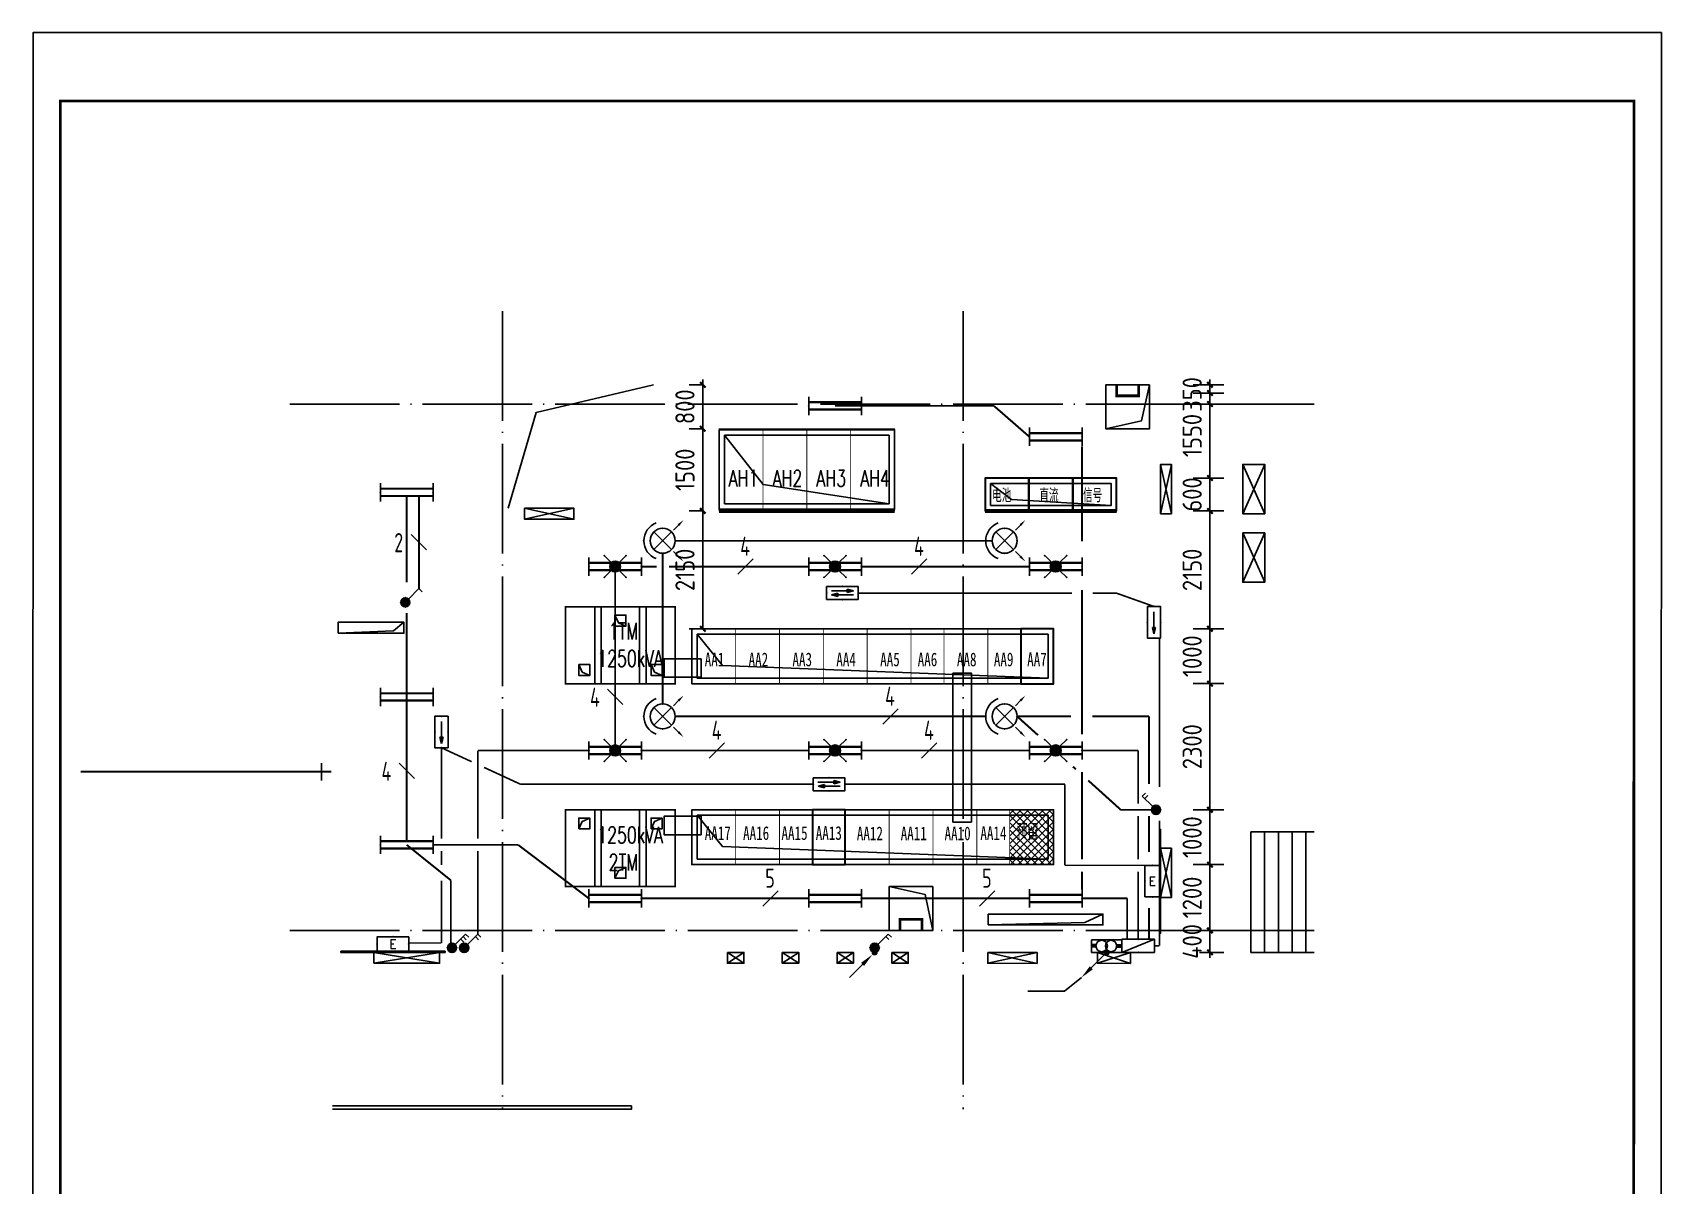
# Model space of a CAD drawing. Extents: x 115799 to 952918, y -190076 to 200966.
# Drawn here: x 354679 to 384387, y 133053 to 154078 of the extents above; entities that cross this region are included whole.
import ezdxf
from ezdxf.enums import TextEntityAlignment as Align

# ---------------------------------------------------------------- set-up
doc = ezdxf.new("R2010")
doc.units = 0
doc.header["$LTSCALE"] = 1000
doc.header["$MEASUREMENT"] = 0
doc.linetypes.add('DASH', pattern=[0.35, 0.25, -0.1])
doc.linetypes.add('DOTE', pattern=[2.42, 2, -0.2, 0.02, -0.2])
for name, color, linetype in [('$0$A-TECH_结构', 21, 'Continuous'), ('00-图签', 7, 'Continuous'), ('A-E_栏杆', 232, 'Continuous'), ('A-E_楼梯', 171, 'Continuous'), ('A-SUR_看线', 231, 'Continuous'), ('A_AXIS-轴线', 1, 'DOTE'), ('CZX', 60, 'Continuous'), ('DIM-照明', 3, 'Continuous'), ('EQUIP-照明', 3, 'Continuous'), ('EQUIP-箱柜', 3, 'Continuous'), ('KANXIAN', 50, 'Continuous'), ('LVTRY', 6, 'Continuous'), ('LWIRE', 4, 'Continuous'), ('TEL_TEXT', 7, 'Continuous'), ('WIRE-应急', 1, 'DASH'), ('WIRE-照明', 1, 'Continuous'), ('变配电室位置', 220, 'Continuous'), ('看线', 241, 'Continuous'), ('设备', 21, 'Continuous')]:
    doc.layers.add(name, color=color, linetype=linetype)
doc.styles.add('_TCH_LABEL', font='COMPLEX', dxfattribs={"bigfont": 'GBCBIG'})
doc.styles.add('_TEL_DIM', font='SIMPLEX.shx', dxfattribs={"width": 0.8, "height": 3.5, "bigfont": 'jd.shx'})
doc.styles.add('MtXpl__GB2312', font='')
doc.styles.get("Standard").update_dxf_attribs({"font": 'gbenor.shx', "bigfont": 'gbcbig.shx'})
doc.styles.add('长仿宋', font='complex.shx', dxfattribs={"width": 0.7, "bigfont": 'jd.shx'})
doc.styles.get('MtXpl__GB2312').set_extended_font_data('@FangSong_GB2312')
doc.dimstyles.get("Standard").update_dxf_attribs({"dimscale": 100, "dimtxt": 3.5, "dimasz": 1, "dimexe": 2.5, "dimexo": 3, "dimgap": 1.5, "dimtad": 1, "dimdec": 0, "dimzin": 0, "dimdsep": 46, "dimtxsty": 'Standard', "dimblk": 'ARCHTICK', "dimcen": 0.09, "dimadec": 0, "dimazin": 0, "dimtfac": 1, "dimtdec": 0, "dimtix": 1, "dimtmove": 2, "dimatfit": 3, "dimfxl": 0, "dimtolj": 1, "dimtzin": 0, "dimarcsym": 0})

# ---------------------------------------------------------------- blocks, each defined once
blk = doc.blocks.new('_ArchTick')
at = {"color": 0, "linetype": 'ByBlock', "const_width": 0.4}
blk.add_lwpolyline([(-0.5, -0.5), (0.5, 0.5)], dxfattribs=at)
blk = doc.blocks.new('*D88')
at = {"layer": 'Defpoints', "color": 0, "transparency": 16777216}
for p in [(343451, 137703), (343943, 137703), (343451, 137303)]:
    blk.add_point(p, dxfattribs=at)
at = {"layer": '看线', "color": 0, "lineweight": -2, "transparency": 16777216}
for p, q in [((343751, 137703), (344193, 137703)), ((343943, 137703), (343943, 137803)), ((343943, 137303), (343943, 137703)), ((343751, 137303), (344193, 137303)), ((343943, 137303), (343943, 137203))]:
    blk.add_line(p, q, dxfattribs=at)
at = {"layer": '看线', "color": 0, "lineweight": -2, "transparency": 16777216, "xscale": 100, "yscale": 100, "zscale": 100}
for p, rotation in [((343943, 137703), 270), ((343943, 137303), 90)]:
    blk.add_blockref('_ArchTick', p, dxfattribs=dict(at, rotation=rotation))
at = {"layer": '看线', "color": 0, "transparency": 16777216, "insert": (343618, 137503), "char_height": 350, "attachment_point": 5, "rotation": 90}
blk.add_mtext('\\A1;400', dxfattribs=at)
blk = doc.blocks.new('*D89')
at = {"layer": 'Defpoints', "color": 0, "transparency": 16777216}
for p in [(343335, 138904), (343943, 138904), (343335, 137704)]:
    blk.add_point(p, dxfattribs=at)
at = {"layer": '看线', "color": 0, "lineweight": -2, "transparency": 16777216}
for p, q in [((343635, 138904), (344193, 138904)), ((343943, 137704), (343943, 138904)), ((343635, 137704), (344193, 137704))]:
    blk.add_line(p, q, dxfattribs=at)
at = {"layer": '看线', "color": 0, "lineweight": -2, "transparency": 16777216, "xscale": 100, "yscale": 100, "zscale": 100}
for p, rotation in [((343943, 138904), 90), ((343943, 137704), 270)]:
    blk.add_blockref('_ArchTick', p, dxfattribs=dict(at, rotation=rotation))
at = {"layer": '看线', "color": 0, "transparency": 16777216, "insert": (343618, 138304), "char_height": 350, "attachment_point": 5, "rotation": 90}
blk.add_mtext('\\A1;1200', dxfattribs=at)
blk = doc.blocks.new('*D90')
at = {"layer": 'Defpoints', "color": 0, "transparency": 16777216}
for p in [(343335, 139904), (343943, 139904), (343335, 138904)]:
    blk.add_point(p, dxfattribs=at)
at = {"layer": '看线', "color": 0, "lineweight": -2, "transparency": 16777216}
for p, q in [((343635, 139904), (344193, 139904)), ((343943, 138904), (343943, 139904)), ((343635, 138904), (344193, 138904))]:
    blk.add_line(p, q, dxfattribs=at)
at = {"layer": '看线', "color": 0, "lineweight": -2, "transparency": 16777216, "xscale": 100, "yscale": 100, "zscale": 100}
for p, rotation in [((343943, 139904), 90), ((343943, 138904), 270)]:
    blk.add_blockref('_ArchTick', p, dxfattribs=dict(at, rotation=rotation))
at = {"layer": '看线', "color": 0, "transparency": 16777216, "insert": (343618, 139404), "char_height": 350, "attachment_point": 5, "rotation": 90}
blk.add_mtext('\\A1;1000', dxfattribs=at)
blk = doc.blocks.new('*D91')
at = {"layer": 'Defpoints', "color": 0, "transparency": 16777216}
for p in [(343335, 142204), (343943, 142204), (343335, 139904)]:
    blk.add_point(p, dxfattribs=at)
at = {"layer": '看线', "color": 0, "lineweight": -2, "transparency": 16777216}
for p, q in [((343635, 142204), (344193, 142204)), ((343943, 139904), (343943, 142204)), ((343635, 139904), (344193, 139904))]:
    blk.add_line(p, q, dxfattribs=at)
at = {"layer": '看线', "color": 0, "lineweight": -2, "transparency": 16777216, "xscale": 100, "yscale": 100, "zscale": 100}
for p, rotation in [((343943, 142204), 90), ((343943, 139904), 270)]:
    blk.add_blockref('_ArchTick', p, dxfattribs=dict(at, rotation=rotation))
at = {"layer": '看线', "color": 0, "transparency": 16777216, "insert": (343618, 141054), "char_height": 350, "attachment_point": 5, "rotation": 90}
blk.add_mtext('\\A1;2300', dxfattribs=at)
blk = doc.blocks.new('*D92')
at = {"layer": 'Defpoints', "color": 0, "transparency": 16777216}
for p in [(343335, 143204), (343943, 143204), (343335, 142204)]:
    blk.add_point(p, dxfattribs=at)
at = {"layer": '看线', "color": 0, "lineweight": -2, "transparency": 16777216}
for p, q in [((343635, 143204), (344193, 143204)), ((343943, 142204), (343943, 143204)), ((343635, 142204), (344193, 142204))]:
    blk.add_line(p, q, dxfattribs=at)
at = {"layer": '看线', "color": 0, "lineweight": -2, "transparency": 16777216, "xscale": 100, "yscale": 100, "zscale": 100}
for p, rotation in [((343943, 143204), 90), ((343943, 142204), 270)]:
    blk.add_blockref('_ArchTick', p, dxfattribs=dict(at, rotation=rotation))
at = {"layer": '看线', "color": 0, "transparency": 16777216, "insert": (343618, 142704), "char_height": 350, "attachment_point": 5, "rotation": 90}
blk.add_mtext('\\A1;1000', dxfattribs=at)
blk = doc.blocks.new('*D93')
at = {"layer": 'Defpoints', "color": 0, "transparency": 16777216}
for p in [(343335, 145354), (343943, 145354), (343335, 143204)]:
    blk.add_point(p, dxfattribs=at)
at = {"layer": '看线', "color": 0, "lineweight": -2, "transparency": 16777216}
for p, q in [((343635, 145354), (344193, 145354)), ((343943, 143204), (343943, 145354)), ((343635, 143204), (344193, 143204))]:
    blk.add_line(p, q, dxfattribs=at)
at = {"layer": '看线', "color": 0, "lineweight": -2, "transparency": 16777216, "xscale": 100, "yscale": 100, "zscale": 100}
for p, rotation in [((343943, 145354), 90), ((343943, 143204), 270)]:
    blk.add_blockref('_ArchTick', p, dxfattribs=dict(at, rotation=rotation))
at = {"layer": '看线', "color": 0, "transparency": 16777216, "insert": (343618, 144279), "char_height": 350, "attachment_point": 5, "rotation": 90}
blk.add_mtext('\\A1;2150', dxfattribs=at)
blk = doc.blocks.new('*D94')
at = {"layer": 'Defpoints', "color": 0, "transparency": 16777216}
for p in [(343335, 145954), (343943, 145954), (343335, 145354)]:
    blk.add_point(p, dxfattribs=at)
at = {"layer": '看线', "color": 0, "lineweight": -2, "transparency": 16777216}
for p, q in [((343635, 145954), (344193, 145954)), ((343943, 145954), (343943, 146054)), ((343943, 145354), (343943, 145954)), ((343635, 145354), (344193, 145354)), ((343943, 145354), (343943, 145254))]:
    blk.add_line(p, q, dxfattribs=at)
at = {"layer": '看线', "color": 0, "lineweight": -2, "transparency": 16777216, "xscale": 100, "yscale": 100, "zscale": 100}
for p, rotation in [((343943, 145954), 270), ((343943, 145354), 90)]:
    blk.add_blockref('_ArchTick', p, dxfattribs=dict(at, rotation=rotation))
at = {"layer": '看线', "color": 0, "transparency": 16777216, "insert": (343618, 145654), "char_height": 350, "attachment_point": 5, "rotation": 90}
blk.add_mtext('\\A1;600', dxfattribs=at)
blk = doc.blocks.new('*D95')
at = {"layer": 'Defpoints', "color": 0, "transparency": 16777216}
for p in [(343335, 147504), (343943, 147504), (343335, 145954)]:
    blk.add_point(p, dxfattribs=at)
at = {"layer": '看线', "color": 0, "lineweight": -2, "transparency": 16777216}
for p, q in [((343635, 147504), (344193, 147504)), ((343943, 145954), (343943, 147504)), ((343635, 145954), (344193, 145954))]:
    blk.add_line(p, q, dxfattribs=at)
at = {"layer": '看线', "color": 0, "lineweight": -2, "transparency": 16777216, "xscale": 100, "yscale": 100, "zscale": 100}
for p, rotation in [((343943, 147504), 90), ((343943, 145954), 270)]:
    blk.add_blockref('_ArchTick', p, dxfattribs=dict(at, rotation=rotation))
at = {"layer": '看线', "color": 0, "transparency": 16777216, "insert": (343618, 146729), "char_height": 350, "attachment_point": 5, "rotation": 90}
blk.add_mtext('\\A1;1550', dxfattribs=at)
blk = doc.blocks.new('*D96')
at = {"layer": 'Defpoints', "color": 0, "transparency": 16777216}
for p in [(343335, 147654), (343943, 147654), (343335, 147304)]:
    blk.add_point(p, dxfattribs=at)
at = {"layer": '看线', "color": 0, "lineweight": -2, "transparency": 16777216}
for p, q in [((343635, 147654), (344193, 147654)), ((343943, 147654), (343943, 147754)), ((343943, 147304), (343943, 147654)), ((343635, 147304), (344193, 147304)), ((343943, 147304), (343943, 147204))]:
    blk.add_line(p, q, dxfattribs=at)
at = {"layer": '看线', "color": 0, "lineweight": -2, "transparency": 16777216, "xscale": 100, "yscale": 100, "zscale": 100}
for p, rotation in [((343943, 147654), 270), ((343943, 147304), 90)]:
    blk.add_blockref('_ArchTick', p, dxfattribs=dict(at, rotation=rotation))
at = {"layer": '看线', "color": 0, "transparency": 16777216, "insert": (343618, 147479), "char_height": 350, "attachment_point": 5, "rotation": 90}
blk.add_mtext('\\A1;350', dxfattribs=at)
blk = doc.blocks.new('*D97')
at = {"layer": 'Defpoints', "color": 0, "transparency": 16777216}
for p in [(334692, 147654), (334991, 147654), (334991, 146854)]:
    blk.add_point(p, dxfattribs=at)
at = {"layer": '看线', "color": 0, "lineweight": -2, "transparency": 16777216}
for p, q in [((334691, 147654), (334442, 147654)), ((334692, 147654), (334692, 147754)), ((334692, 146854), (334692, 147654)), ((334691, 146854), (334442, 146854)), ((334692, 146854), (334692, 146754))]:
    blk.add_line(p, q, dxfattribs=at)
at = {"layer": '看线', "color": 0, "lineweight": -2, "transparency": 16777216, "xscale": 100, "yscale": 100, "zscale": 100}
for p, rotation in [((334692, 147654), 270), ((334692, 146854), 90)]:
    blk.add_blockref('_ArchTick', p, dxfattribs=dict(at, rotation=rotation))
at = {"layer": '看线', "color": 0, "transparency": 16777216, "insert": (334367, 147254), "char_height": 350, "attachment_point": 5, "rotation": 90}
blk.add_mtext('\\A1;800', dxfattribs=at)
blk = doc.blocks.new('*D98')
at = {"layer": 'Defpoints', "color": 0, "transparency": 16777216}
for p in [(334991, 146854), (334692, 145354), (334991, 145354)]:
    blk.add_point(p, dxfattribs=at)
at = {"layer": '看线', "color": 0, "lineweight": -2, "transparency": 16777216}
for p, q in [((334691, 146854), (334442, 146854)), ((334692, 146854), (334692, 145354)), ((334691, 145354), (334442, 145354))]:
    blk.add_line(p, q, dxfattribs=at)
at = {"layer": '看线', "color": 0, "lineweight": -2, "transparency": 16777216, "xscale": 100, "yscale": 100, "zscale": 100}
for p, rotation in [((334692, 146854), 90), ((334692, 145354), 270)]:
    blk.add_blockref('_ArchTick', p, dxfattribs=dict(at, rotation=rotation))
at = {"layer": '看线', "color": 0, "transparency": 16777216, "insert": (334367, 146104), "char_height": 350, "attachment_point": 5, "rotation": 90}
blk.add_mtext('\\A1;1500', dxfattribs=at)
blk = doc.blocks.new('*D99')
at = {"layer": 'Defpoints', "color": 0, "transparency": 16777216}
for p in [(334991, 145354), (334692, 143204), (335591, 143204)]:
    blk.add_point(p, dxfattribs=at)
at = {"layer": '看线', "color": 0, "lineweight": -2, "transparency": 16777216}
for p, q in [((334691, 145354), (334442, 145354)), ((334692, 145354), (334692, 143204)), ((335291, 143204), (334442, 143204))]:
    blk.add_line(p, q, dxfattribs=at)
at = {"layer": '看线', "color": 0, "lineweight": -2, "transparency": 16777216, "xscale": 100, "yscale": 100, "zscale": 100}
for p, rotation in [((334692, 145354), 90), ((334692, 143204), 270)]:
    blk.add_blockref('_ArchTick', p, dxfattribs=dict(at, rotation=rotation))
at = {"layer": '看线', "color": 0, "transparency": 16777216, "insert": (334367, 144279), "char_height": 350, "attachment_point": 5, "rotation": 90}
blk.add_mtext('\\A1;2150', dxfattribs=at)
blk = doc.blocks.new('$equip$00001416')
for p, q in [((0.75, 0.6), (-0.75, 0.6)), ((-0.75, 0), (0.75, 0.6)), ((-0.75, 0.6), (-0.75, 0)), ((-0.75, 0), (0.75, 0)), ((0.75, 0), (0.75, 0.6))]:
    blk.add_line(p, q)
for p in [(-0.75, 0.3), (0, 0.6), (0, 0), (0.75, 0.3)]:
    blk.add_point(p)
at = {"style": '_TCH_LABEL', "flags": 9}
blk.add_attdef('A', (0, 0), '', height=0.00002, dxfattribs=at)
blk = doc.blocks.new('A$C34FC1CB0')
at = {"lineweight": 60}
for p, q in [((113, 146), (0, 146)), ((587, 146), (687, 146))]:
    blk.add_line(p, q, dxfattribs=at)
blk.add_lwpolyline([(687, 289), (687, 0), (0, 0), (0, 289)], close=True)
at = {"color": 7}
for centre in [(243, 146), (457, 146)]:
    blk.add_circle(centre, 130, dxfattribs=at)
blk = doc.blocks.new('$TelecSys$00000080')
for p, q in [((-0.7, -0.7), (0, 0)), ((0.104, 0.104), (0.104, 0.104)), ((-0.104, -0.104), (-0.104, -0.104))]:
    blk.add_line(p, q)
at = {"const_width": 0.142}
blk.add_lwpolyline([(0.071, 0, 1), (-0.071, 0, 1)], format="xyb", close=True, dxfattribs=at)
blk.add_solid([(-0.63, -0.77), (-0.77, -0.63), (-1.15, -1.15)])
at = {"width": 0.8, "flags": 9}
blk.add_attdef('A', (0, 0), '', height=0.00002, rotation=180, dxfattribs=at)
blk = doc.blocks.new('$equip$00001160')
for p, q in [((-1.2, 0.417), (-1.2, -0.417)), ((-1.2, 0.167), (1.2, 0.167)), ((1.2, 0.417), (1.2, -0.417)), ((-1.2, -0.167), (1.2, -0.167))]:
    blk.add_line(p, q)
at = {"const_width": 0.1}
for points in [[(-1.2, 0.167), (1.2, 0.167)], [(-1.2, -0.167), (1.2, -0.167)]]:
    blk.add_lwpolyline(points, dxfattribs=at)
at = {"layer": 'EQUIP-照明'}
for p in [(-1.2, 0), (0, 0.167), (1.2, 0), (0, -0.167)]:
    blk.add_point(p, dxfattribs=at)
at = {"layer": 'EQUIP-照明', "flags": 9}
blk.add_attdef('A', (0, 0), '', height=0.00002, dxfattribs=at)
blk = doc.blocks.new('$equip$00002603')
blk.add_hatch(color=256).paths.add_polyline_path([(0.25, 0.5, 1), (-0.25, 0.5, 1)])
for p, q in [((-0.5, 1), (-0.177, 0.677)), ((0.5, 1), (0.177, 0.677)), ((-0.177, 0.323), (-0.5, 0)), ((0.177, 0.323), (0.5, 0))]:
    blk.add_line(p, q)
blk.add_circle((0, 0.5), 0.25)
for p in [(-0.5, 1), (0.5, 1), (-0.5, 0), (0.5, 0)]:
    blk.add_point(p)
at = {"color": 7, "style": '_TEL_DIM', "flags": 1}
blk.add_attdef('A', text='', height=0.000025, dxfattribs=at).set_placement((0, 0), align=Align.MIDDLE_CENTER)
blk = doc.blocks.new('$equip$00001962')
for p, q in [((0.147, 0.356), (0.625, 0.833)), ((0.625, 0.833), (0.766, 0.692))]:
    blk.add_line(p, q)
blk.add_circle((0, 0.208), 0.208)
for p in [(-0.208, 0.208), (0, 0.417), (0, 0), (0.208, 0.208)]:
    blk.add_point(p)
for points in [[(-0.18, 0.313), (0.18, 0.313), (-0.208, 0.208), (0.208, 0.208)], [(-0.18, 0.104), (0.18, 0.104), (-0.208, 0.208), (0.208, 0.208)], [(-0.104, 0.389), (0.104, 0.389), (-0.18, 0.313), (0.18, 0.313)], [(-0.104, 0.028), (0.104, 0.028), (-0.18, 0.104), (0.18, 0.104)], [(0, 0.417), (0, 0.417), (-0.104, 0.389), (0.104, 0.389)], [(0, 0), (0, 0), (-0.104, 0.028), (0.104, 0.028)]]:
    blk.add_solid(points)
at = {"layer": 'TEL_TEXT', "style": '_TEL_DIM', "flags": 1}
blk.add_attdef('A', text='', height=0.00002, dxfattribs=at).set_placement((0, 0), align=Align.MIDDLE_CENTER)
blk = doc.blocks.new('$equip$00001964')
for p, q in [((0.147, 0.356), (0.625, 0.833)), ((0.625, 0.833), (0.766, 0.692)), ((0.399, 0.607), (0.54, 0.466)), ((0.512, 0.72), (0.653, 0.579))]:
    blk.add_line(p, q)
blk.add_circle((0, 0.208), 0.208)
for p in [(-0.208, 0.208), (0, 0.417), (0, 0), (0.208, 0.208)]:
    blk.add_point(p)
for points in [[(-0.18, 0.313), (0.18, 0.313), (-0.208, 0.208), (0.208, 0.208)], [(-0.18, 0.104), (0.18, 0.104), (-0.208, 0.208), (0.208, 0.208)], [(-0.104, 0.389), (0.104, 0.389), (-0.18, 0.313), (0.18, 0.313)], [(-0.104, 0.028), (0.104, 0.028), (-0.18, 0.104), (0.18, 0.104)], [(0, 0.417), (0, 0.417), (-0.104, 0.389), (0.104, 0.389)], [(0, 0), (0, 0), (-0.104, 0.028), (0.104, 0.028)]]:
    blk.add_solid(points)
at = {"layer": 'TEL_TEXT', "style": '_TEL_DIM', "flags": 1}
blk.add_attdef('A', text='', height=0.00002, dxfattribs=at).set_placement((0, 0), align=Align.MIDDLE_CENTER)
blk = doc.blocks.new('$equip$00001963')
for p, q in [((0.147, 0.356), (0.625, 0.833)), ((0.625, 0.833), (0.766, 0.692)), ((0.512, 0.72), (0.653, 0.579))]:
    blk.add_line(p, q)
blk.add_circle((0, 0.208), 0.208)
for p in [(-0.208, 0.208), (0, 0.417), (0, 0), (0.208, 0.208)]:
    blk.add_point(p)
for points in [[(-0.18, 0.313), (0.18, 0.313), (-0.208, 0.208), (0.208, 0.208)], [(-0.18, 0.104), (0.18, 0.104), (-0.208, 0.208), (0.208, 0.208)], [(-0.104, 0.389), (0.104, 0.389), (-0.18, 0.313), (0.18, 0.313)], [(-0.104, 0.028), (0.104, 0.028), (-0.18, 0.104), (0.18, 0.104)], [(0, 0.417), (0, 0.417), (-0.104, 0.389), (0.104, 0.389)], [(0, 0), (0, 0), (-0.104, 0.028), (0.104, 0.028)]]:
    blk.add_solid(points)
at = {"layer": 'TEL_TEXT', "style": '_TEL_DIM', "flags": 1}
blk.add_attdef('A', text='', height=0.00002, dxfattribs=at).set_placement((0, 0), align=Align.MIDDLE_CENTER)
blk = doc.blocks.new('$TelecSys$00000095')
blk.add_line((0.4, 0.4), (-0.4, -0.4))
at = {"width": 0.8}
blk.add_attdef('N', text='', height=1, dxfattribs=at).set_placement((-0.017, 1.056), align=Align.MIDDLE)
blk = doc.blocks.new('$equip$00001201')
for p, q in [((-0.247, 0.247), (0.247, -0.247)), ((0.247, 0.247), (-0.247, -0.247)), ((0.441, 0.441), (0.3, 0.3)), ((0.441, -0.441), (0.3, -0.3))]:
    blk.add_line(p, q)
blk.add_circle((0, 0), 0.35)
blk.add_arc((0, 0), 0.532, 109.9831, 250.0169)
for p in [(-0.532, 0), (0, 0.35), (0.35, 0), (0, -0.35)]:
    blk.add_point(p)
for points in [[(0.418, 0.465), (0.465, 0.418), (0.583, 0.583)], [(0.418, -0.465), (0.465, -0.418), (0.583, -0.583)]]:
    blk.add_solid(points)
at = {"flags": 9}
blk.add_attdef('A', (0, 0), '', height=0.00002, dxfattribs=at)
blk = doc.blocks.new('$TelecSys$00000081')
for p, q in [((0.104, 0.104), (0.104, 0.104)), ((-1.15, -1.15), (-0.55, -0.55)), ((-0.104, -0.104), (-0.104, -0.104))]:
    blk.add_line(p, q)
at = {"const_width": 0.142}
blk.add_lwpolyline([(0.071, 0, 1), (-0.071, 0, 1)], format="xyb", close=True, dxfattribs=at)
blk.add_solid([(-0.62, -0.48), (-0.48, -0.62), (-0.1, -0.1)])
at = {"width": 0.8, "flags": 9}
blk.add_attdef('A', (0, 0), '', height=0.00002, rotation=180, dxfattribs=at)
blk = doc.blocks.new('$equip$00002534')
for p, q in [((-0.72, 0.66), (-0.72, 0)), ((0.72, 0.66), (-0.72, 0.66)), ((-0.72, 0), (0.72, 0)), ((0.72, 0), (0.72, 0.66))]:
    blk.add_line(p, q)
at = {"const_width": 0.04}
blk.add_lwpolyline([(-0.72, 0.66), (-0.72, 0), (0.72, 0), (0.72, 0.66), (-0.72, 0.66), (-0.72, 0)], dxfattribs=at)
for p in [(-0.72, 0.33), (0, 0.66), (0, 0), (0.72, 0.33)]:
    blk.add_point(p)
at = {"color": 7, "style": '_TEL_DIM'}
blk.add_attdef('$TEXT$', text='', height=0.4, dxfattribs=at).set_placement((0, 0.33), align=Align.MIDDLE_CENTER)
at = {"color": 7, "style": '_TEL_DIM', "flags": 1}
blk.add_attdef('A', text='', height=0.00002, dxfattribs=at).set_placement((0, 0), align=Align.MIDDLE_CENTER)
blk = doc.blocks.new('$equip$00002541')
blk.add_hatch(color=256).paths.add_polyline_path([(-0.24, 0.372), (-0.528, 0.3), (-0.24, 0.228)])
for p, q in [((-0.72, 0.6), (-0.72, 0)), ((0.72, 0.6), (-0.72, 0.6)), ((-0.72, 0), (0.72, 0)), ((-0.24, 0.372), (-0.528, 0.3)), ((-0.528, 0.3), (-0.24, 0.228)), ((-0.24, 0.372), (-0.24, 0.228)), ((0.72, 0), (0.72, 0.6))]:
    blk.add_line(p, q)
at = {"color": 7}
blk.add_line((-0.48, 0.3), (0.48, 0.3), dxfattribs=at)
at = {"const_width": 0.04}
blk.add_lwpolyline([(-0.72, 0.6), (-0.72, 0), (0.72, 0), (0.72, 0.6), (-0.72, 0.6), (-0.72, 0)], dxfattribs=at)
for p in [(-0.72, 0.3), (0, 0.6), (0, 0), (0.72, 0.3)]:
    blk.add_point(p)
at = {"color": 7, "style": '_TEL_DIM', "flags": 1}
blk.add_attdef('A', text='', height=0.00002, dxfattribs=at).set_placement((0, 0), align=Align.MIDDLE_CENTER)
blk = doc.blocks.new('$equip$00002542')
h = blk.add_hatch(color=256)
h.paths.add_polyline_path([(-0.215, 0.29), (-0.503, 0.218), (-0.215, 0.218)])
h.paths.add_polyline_path([(-0.215, 0.218), (-0.503, 0.218), (-0.215, 0.146)])
h.paths.add_polyline_path([(0.215, 0.472), (0.215, 0.328), (0.503, 0.4)])
for p, q in [((-0.72, 0.6), (-0.72, 0)), ((0.72, 0.6), (-0.72, 0.6)), ((-0.72, 0), (0.72, 0)), ((-0.215, 0.29), (-0.503, 0.218)), ((-0.503, 0.218), (-0.215, 0.146)), ((-0.215, 0.146), (-0.215, 0.29)), ((0.215, 0.472), (0.215, 0.328)), ((0.503, 0.4), (0.215, 0.472)), ((0.215, 0.328), (0.503, 0.4)), ((0.72, 0), (0.72, 0.6))]:
    blk.add_line(p, q)
at = {"color": 7}
for p, q in [((-0.505, 0.4), (0.455, 0.4)), ((-0.503, 0.218), (0.505, 0.218))]:
    blk.add_line(p, q, dxfattribs=at)
at = {"const_width": 0.04}
blk.add_lwpolyline([(-0.72, 0.6), (-0.72, 0), (0.72, 0), (0.72, 0.6), (-0.72, 0.6), (-0.72, 0)], dxfattribs=at)
for p in [(-0.72, 0.3), (0, 0.6), (0, 0), (0.72, 0.3)]:
    blk.add_point(p)
at = {"color": 7, "style": '_TEL_DIM', "flags": 1}
blk.add_attdef('A', text='', height=0.00002, dxfattribs=at).set_placement((0, 0), align=Align.MIDDLE_CENTER)
blk = doc.blocks.new('333')
at = {"layer": 'LVTRY'}
h = blk.add_hatch(dxfattribs=at)
h.set_pattern_fill('ANSI37', color=8, scale=30, angle=90, style=0)
h.set_pattern_definition([(135, (869073.26, -1003078.75), (-67.351921, -67.351921), []), (225, (869073.26, -1003078.75), (67.351921, -67.351921), [])])
h.paths.add_polyline_path([(341091, 138903.7), (341091, 139903.7), (340871.7, 139903.7), (340430.4, 139903.7), (340291, 139903.7), (340291, 138903.7)])
at = {"layer": '$0$A-TECH_结构', "color": 8}
for p, q in [((333661, 142203.8), (333661, 143603.8)), ((329053.5, 143165.3), (329241, 143323.5)), ((329053.5, 143165.3), (328041, 143123.5)), ((341661.4, 137850.1), (339896, 137802.7)), ((341661.4, 137850.1), (341990.8, 138002.7))]:
    blk.add_line(p, q, dxfattribs=at)
for points in [[(342841, 147653.7), (342841, 146853.7), (342041, 146853.7), (342041, 147653.7)], [(334991, 146833.7), (338191, 146833.7), (338191, 145383.7), (334991, 145383.7)], [(335091, 146733.7), (338091, 146733.7), (338091, 145483.7), (335091, 145483.7)], [(339841, 145953.7), (342241, 145953.7), (342241, 145353.7), (339841, 145353.7)], [(339941, 145853.7), (342141, 145853.7), (342141, 145453.7), (339941, 145453.7)], [(332721, 143603.8), (332841, 143603.8), (332841, 142203.8), (332721, 142203.8)], [(333541, 143603.8), (333661, 143603.8), (333661, 142203.8), (333541, 142203.8)], [(333090.4, 143453.8), (333291, 143453.8), (333291, 143253.8), (333090.4, 143253.8)], [(334491, 143203.8), (341091, 143203.8), (341091, 142203.8), (334491, 142203.8)], [(334591, 143103.8), (340991, 143103.8), (340991, 142303.8), (334591, 142303.8)], [(332430.7, 142553.8), (332631.3, 142553.8), (332631.3, 142353.8), (332430.7, 142353.8)], [(333750.7, 142553.8), (333951.3, 142553.8), (333951.3, 142353.8), (333750.7, 142353.8)], [(332430.7, 139553.8), (332631.3, 139553.8), (332631.3, 139753.8), (332430.7, 139753.8)], [(332721, 138503.8), (332841, 138503.8), (332841, 139903.8), (332721, 139903.8)], [(333541, 138503.8), (333661, 138503.8), (333661, 139903.8), (333541, 139903.8)], [(333750.7, 139553.8), (333951.3, 139553.8), (333951.3, 139753.8), (333750.7, 139753.8)], [(334491, 139903.8), (341091, 139903.8), (341091, 138903.8), (334491, 138903.8)], [(334591, 139803.8), (340991, 139803.8), (340991, 139003.8), (334591, 139003.8)], [(333090.4, 138653.8), (333291, 138653.8), (333291, 138853.8), (333090.4, 138853.8)], [(338891, 138503.8), (338891, 137703.8), (338091, 137703.8), (338091, 138503.8)]]:
    blk.add_lwpolyline(points, close=True, dxfattribs=at)
for points in [[(342041, 146853.7), (342696.9, 146998), (342841, 147653.7)], [(335091, 146733.7), (335791, 145836.4), (338091, 145483.7)], [(339941, 145853.7), (340321.6, 145562.3), (342141, 145453.7)], [(328041, 143123.5), (328041, 143323.5), (329241, 143323.5), (329241, 143123.5), (328041, 143123.5)], [(333090.4, 143453.8), (333153.7, 143314.9), (333291, 143253.8)], [(334591, 143103.8), (335049, 142536.6), (340991, 142303.8)], [(332430.7, 142553.8), (332494, 142414.9), (332631.3, 142353.8)], [(333750.7, 142553.8), (333814, 142414.9), (333951.3, 142353.8)], [(332430.7, 139553.8), (332494, 139692.6), (332631.3, 139753.8)], [(333750.7, 139553.8), (333814, 139692.6), (333951.3, 139753.8)], [(334591, 139803.8), (335049, 139236.6), (340991, 139003.8)], [(333090.4, 138653.8), (333153.7, 138792.6), (333291, 138853.8)], [(338091, 138503.8), (338746.9, 138359.5), (338891, 137703.8)], [(339896, 138002.7), (341990.8, 138002.7), (341990.8, 137802.7), (339896, 137802.7)]]:
    blk.add_lwpolyline(points, dxfattribs=at)
at = {"color": 8, "linetype": 'Continuous', "const_width": 15}
for points in [[(334491, 142203.7), (335291, 142203.7), (335291, 143203.7), (334491, 143203.7)], [(335291, 142203.7), (336091, 142203.7), (336091, 143203.7), (335291, 143203.7)], [(336091, 142203.7), (336891, 142203.7), (336891, 143203.7), (336091, 143203.7)], [(336891, 142203.7), (337691, 142203.7), (337691, 143203.7), (336891, 143203.7)], [(337691, 142203.7), (338491, 142203.7), (338491, 143203.7), (337691, 143203.7)], [(338491, 142203.7), (339091, 142203.7), (339091, 143203.7), (338491, 143203.7)], [(339091, 142203.7), (339891, 142203.7), (339891, 143203.7), (339091, 143203.7)], [(339891, 142203.7), (340491, 142203.7), (340491, 143203.7), (339891, 143203.7)], [(340491, 142203.7), (341091, 142203.7), (341091, 143203.7), (340491, 143203.7)], [(340491, 142203.7), (341091, 142203.7), (341091, 143203.7), (340491, 143203.7)], [(334491, 139903.7), (335291, 139903.7), (335291, 138903.7), (334491, 138903.7)], [(335291, 139903.7), (336091, 139903.7), (336091, 138903.7), (335291, 138903.7)], [(336091, 139903.7), (336691, 139903.7), (336691, 138903.7), (336091, 138903.7)], [(336691, 138903.7), (337291, 138903.7), (337291, 139903.7), (336691, 139903.7)], [(336691, 138903.7), (337291, 138903.7), (337291, 139903.7), (336691, 139903.7)], [(337291, 139903.7), (338091, 139903.7), (338091, 138903.7), (337291, 138903.7)], [(338091, 139903.7), (338891, 139903.7), (338891, 138903.7), (338091, 138903.7)], [(338891, 139903.7), (339691, 139903.7), (339691, 138903.7), (338891, 138903.7)], [(339691, 138903.7), (340291, 138903.7), (340291, 139903.7), (339691, 139903.7)], [(340291, 139903.7), (341091, 139903.7), (341091, 138903.7), (340291, 138903.7)]]:
    blk.add_lwpolyline(points, close=True, dxfattribs=at)
at = {"layer": 'A-E_栏杆'}
blk.add_lwpolyline([(327941, 134503.5), (333391, 134503.7), (333391, 134443.7), (327941, 134443.7)], dxfattribs=at)
at = {"layer": 'A-E_楼梯'}
for p, q in [((344690.2, 139504), (345841.2, 139504)), ((344690.2, 139504), (344690.2, 137304)), ((344940.2, 139504), (344940.2, 137304)), ((345190.2, 139504), (345190.2, 137304)), ((345440.2, 139504), (345440.2, 137304)), ((345690.2, 139504), (345690.2, 137304)), ((344690.2, 137304), (345841.2, 137304)), ((330641, 134503.5), (327941, 134503.5))]:
    blk.add_line(p, q, dxfattribs=at)
at = {"layer": 'A-SUR_看线', "color": 8}
for p, q in [((328691, 137103.5), (329891, 137303.5)), ((329891, 137103.5), (328691, 137303.5)), ((335141.1, 137303.6), (335441.1, 137103.6)), ((335141.1, 137103.6), (335441.1, 137303.6)), ((336141.1, 137303.6), (336441.1, 137103.6)), ((336141.1, 137103.6), (336441.1, 137303.6)), ((337141, 137303.6), (337441, 137103.6)), ((337141, 137103.6), (337441, 137303.6)), ((338141, 137303.6), (338441, 137103.6)), ((338141, 137103.6), (338441, 137303.6)), ((339891, 137103.9), (340791, 137303)), ((339891, 137303), (340791, 137103)), ((341891, 137103.8), (342491, 137303.1)), ((341891, 137302.9), (342491, 137103.1))]:
    blk.add_line(p, q, dxfattribs=at)
for points in [[(343241, 138303), (343241, 139203), (343041, 139202.9), (343041, 138303), (343241, 138303), (343041, 139202.9), (343241, 139203), (343041, 138303)], [(328691, 137103.5), (328691, 137303.5), (329891, 137303.5), (329891, 137103.5), (328691, 137103.5)], [(336141.1, 137303.7), (336441.1, 137303.7), (336441.1, 137103.7), (336141.1, 137103.7), (336141.1, 137303.7)], [(337141, 137303.7), (337441, 137303.7), (337441, 137103.7), (337141, 137103.7), (337141, 137303.7)], [(338141, 137303.7), (338441, 137303.7), (338441, 137103.7), (338141, 137103.7), (338141, 137303.7)], [(339891, 137303), (340791, 137303), (340791, 137103), (339891, 137103.9), (339891, 137303)], [(341891, 137302.9), (342491, 137303.1), (342491, 137103.1), (341891, 137103.8), (341891, 137302.9)]]:
    blk.add_lwpolyline(points, dxfattribs=at)
blk.add_lwpolyline([(335141.1, 137303.6), (335441.1, 137303.6), (335441.1, 137103.6), (335141.1, 137103.6)], close=True, dxfattribs=at)
at = {"layer": 'A_AXIS-轴线', "color": 8}
for p, q in [((331041, 148996), (331041, 134443.7)), ((339441, 148996), (339441, 134443.7)), ((327159.1, 147303.7), (345841.2, 147303.7)), ((327159.1, 137703.7), (345841.2, 137703.7))]:
    blk.add_line(p, q, dxfattribs=at)
at = {"layer": 'CZX', "color": 8, "const_width": 15}
for points in [[(334991, 146853.7), (335791, 146853.7), (335791, 145353.7), (334991, 145353.7)], [(334991, 146853.7), (335791, 146853.7), (335791, 145353.7), (334991, 145353.7)], [(335791, 146853.7), (336591, 146853.7), (336591, 145353.7), (335791, 145353.7)], [(335791, 146853.7), (336591, 146853.7), (336591, 145353.7), (335791, 145353.7)], [(336591, 146853.7), (337391, 146853.7), (337391, 145353.7), (336591, 145353.7)], [(336591, 146853.7), (337391, 146853.7), (337391, 145353.7), (336591, 145353.7)], [(337391, 146853.7), (338191, 146853.7), (338191, 145353.7), (337391, 145353.7)], [(337391, 146853.7), (338191, 146853.7), (338191, 145353.7), (337391, 145353.7)]]:
    blk.add_lwpolyline(points, close=True, dxfattribs=at)
at = {"layer": 'CZX', "color": 8, "const_width": 75}
for points in [[(334991, 145353.7), (338191, 145353.7)], [(339841, 145353.7), (342241, 145353.7)]]:
    blk.add_lwpolyline(points, dxfattribs=at)
at = {"layer": 'KANXIAN'}
for points in [[(343041, 139552.7), (343041, 137652.7), (343021, 137652.7), (343021, 139552.7)], [(329991, 137303.5), (328091, 137303.5), (328091, 137323.5), (329991, 137323.5)]]:
    blk.add_lwpolyline(points, close=True, dxfattribs=at)
at = {"layer": '变配电室位置', "color": 8, "lineweight": 30, "ltscale": 0.5}
for points in [[(340641, 145353.7), (340641, 145953.7), (339841, 145953.7), (339841, 145353.7)], [(340641, 145353.7), (340641, 145953.7), (339841, 145953.7), (339841, 145353.7)], [(341441, 145353.7), (341441, 145953.7), (340641, 145953.7), (340641, 145353.7)], [(341441, 145353.7), (341441, 145953.7), (340641, 145953.7), (340641, 145353.7)], [(342241, 145353.7), (342241, 145953.7), (341441, 145953.7), (341441, 145353.7)], [(342241, 145353.7), (342241, 145953.7), (341441, 145953.7), (341441, 145353.7)], [(340491, 142203.7), (341091, 142203.7), (341091, 143203.7), (340491, 143203.7)], [(340491, 142203.7), (341091, 142203.7), (341091, 143203.7), (340491, 143203.7)], [(336691, 138903.7), (337291, 138903.7), (337291, 139903.7), (336691, 139903.7)], [(336691, 138903.7), (337291, 138903.7), (337291, 139903.7), (336691, 139903.7)]]:
    blk.add_lwpolyline(points, close=True, dxfattribs=at)
at = {"layer": '看线', "color": 8, "linetype": 'DASH'}
for p, q in [((332191, 143603.8), (334191, 143603.8)), ((332191, 142203.8), (332191, 143603.8)), ((332191, 143603.8), (334191, 143603.8)), ((334191, 143603.8), (334191, 142203.8)), ((334191, 142203.8), (332191, 142203.8)), ((334191, 142203.8), (332191, 142203.8)), ((332191, 138503.8), (334191, 138503.8))]:
    blk.add_line(p, q, dxfattribs=at)
at = {"layer": '看线', "color": 8}
blk.add_line((339896, 137802.7), (339896, 138002.7), dxfattribs=at)
for points in [[(331141, 145403.8), (331650.9, 147147.2), (333791, 147653.7)], [(343241, 146203.7), (343241, 145303.7), (343041, 145303.7), (343041, 146203.7), (343241, 146203.7), (343041, 145303.7), (343241, 145303.7), (343041, 146203.7)], [(344941, 146203.7), (344941, 145303.7), (344541, 145303.7), (344541, 146203.7), (344941, 146203.7), (344541, 145303.7), (344941, 145303.7), (344541, 146203.7)], [(331441, 145403.1), (332341, 145403.1), (332341, 145203.1), (331441, 145203.1), (331441, 145403.1), (332341, 145203.1), (332341, 145403.1), (331441, 145203.1)], [(344941, 144953.7), (344941, 144053.7), (344541, 144053.7), (344541, 144953.7), (344941, 144953.7), (344541, 144053.7), (344941, 144053.7), (344541, 144953.7)]]:
    blk.add_lwpolyline(points, dxfattribs=at)
at = {"layer": '看线', "color": 8, "const_width": 50}
for points in [[(342641, 147653.7), (342641, 147453.7), (342241, 147453.7), (342241, 147653.7)], [(338691, 137703.8), (338691, 137903.8), (338291, 137903.8), (338291, 137703.8)]]:
    blk.add_lwpolyline(points, dxfattribs=at)
at = {"layer": '看线', "color": 8}
for points in [[(334665.6, 142658.2), (334665.6, 142321), (333985.3, 142321), (333985.3, 142658.2)], [(334665.6, 139449.3), (334665.6, 139786.5), (333985.3, 139786.5), (333985.3, 139449.3)]]:
    blk.add_lwpolyline(points, close=True, dxfattribs=at)
at = {"layer": '看线'}
blk.add_lwpolyline([(339253.8, 142396.4), (339591, 142396.4), (339591, 139680.4), (339253.8, 139680.4)], close=True, dxfattribs=at)
at = {"layer": '看线', "color": 8, "linetype": 'DASH'}
blk.add_lwpolyline([(334191, 138503.8), (332191, 138503.8), (332191, 139903.8), (334191, 139903.8)], close=True, dxfattribs=at)
at = {"layer": '设备', "color": 8, "ltscale": 1000, "const_width": 30}
for points in [[(334191, 142203.7), (332191, 142203.7), (332191, 143603.7), (334191, 143603.7)], [(334191, 139903.7), (332191, 139903.7), (332191, 138503.7), (334191, 138503.7)]]:
    blk.add_lwpolyline(points, close=True, dxfattribs=at)
at = {"color": 8, "width": 0.7}
for s, style, p in [('电池', '长仿宋', (339968.7, 145511.4)), ('直流', '长仿宋', (340830.9, 145511.4)), ('信号', '长仿宋', (341627.2, 145511.4)), ('AA1', 'MtXpl__GB2312', (334727.6, 142521.1)), ('AA2', 'MtXpl__GB2312', (335527.6, 142521.1)), ('AA3', 'MtXpl__GB2312', (336327.6, 142521.1)), ('AA4', 'MtXpl__GB2312', (337127.6, 142521.1)), ('AA5', 'MtXpl__GB2312', (337927.6, 142521.1)), ('AA6', 'MtXpl__GB2312', (338611.9, 142521.1)), ('AA8', 'MtXpl__GB2312', (339327.6, 142521.1)), ('AA9', 'MtXpl__GB2312', (340001.2, 142521.1)), ('AA7', 'MtXpl__GB2312', (340609.1, 142522.5)), ('AA17', 'MtXpl__GB2312', (334727.6, 139354)), ('AA16', 'MtXpl__GB2312', (335427.1, 139354)), ('AA15', 'MtXpl__GB2312', (336127.6, 139354)), ('AA13', 'MtXpl__GB2312', (336752.6, 139355.5)), ('AA12', 'MtXpl__GB2312', (337502.1, 139348.6)), ('AA11', 'MtXpl__GB2312', (338302.1, 139348.6)), ('AA10', 'MtXpl__GB2312', (339102.1, 139348.6)), ('AA14', 'MtXpl__GB2312', (339755.3, 139354))]:
    blk.add_text(s, height=250, dxfattribs=dict(at, style=style)).set_placement(p)
at = {"layer": '变配电室位置', "color": 8, "style": '长仿宋', "width": 0.7}
for s, p in [('AH1', (335165.1, 145799.6)), ('AH2', (335966.4, 145799.6)), ('AH3', (336766.4, 145799.6)), ('AH4', (337565.1, 145799.6)), ('1TM', (332975.2, 143010.7)), ('1250kVA', (332768.6, 142513.1)), ('预留', (340411.8, 139348.6)), ('1250kVA', (332768.6, 139294.4)), ('2TM', (332975.2, 138796.7))]:
    blk.add_text(s, height=300, dxfattribs=at).set_placement(p)
at = {"layer": '看线', "color": 8}
for base, p1, p2, picture, middle in [((334692.5, 147653.7), (334991, 146853.7), (334991, 147653.7), '*D97', (334367.5, 147253.7)), ((334692.5, 145353.7), (334991, 146853.7), (334991, 145353.7), '*D98', (334367.5, 146103.7)), ((334692.5, 143203.7), (334991, 145353.7), (335591, 143203.7), '*D99', (334367.5, 144278.7))]:
    dim = blk.add_linear_dim(base=base, p1=p1, p2=p2, angle=90, dimstyle='Standard', dxfattribs=at)
    dim.commit()
    dim.dimension.update_dxf_attribs({"geometry": picture, "text_midpoint": middle})
at = {"layer": '看线'}
for p1, p2, distance, picture, middle in [((343334.5, 147303.7), (343334.5, 147653.7), -608.2, '*D96', (343617.7, 147478.7)), ((343334.5, 145953.7), (343334.5, 147503.7), -608.2, '*D95', (343617.7, 146728.7)), ((343334.5, 145353.7), (343334.5, 145953.7), -608.2, '*D94', (343617.7, 145653.7)), ((343334.5, 143203.7), (343334.5, 145353.7), -608.2, '*D93', (343617.7, 144278.7)), ((343334.5, 142203.7), (343334.5, 143203.7), -608.2, '*D92', (343617.7, 142703.7)), ((343334.5, 139903.7), (343334.5, 142203.7), -608.2, '*D91', (343617.7, 141053.7)), ((343334.5, 138903.7), (343334.5, 139903.7), -608.2, '*D90', (343617.7, 139403.7)), ((343334.5, 137703.7), (343334.5, 138903.7), -608.2, '*D89', (343617.7, 138303.7)), ((343451.4, 137302.9), (343451.4, 137702.7), -491.4, '*D88', (343617.8, 137502.8))]:
    dim = blk.add_aligned_dim(p1=p1, p2=p2, distance=distance, dimstyle='Standard', dxfattribs=at)
    dim.commit()
    dim.dimension.update_dxf_attribs({"geometry": picture, "text_midpoint": middle})

msp = doc.modelspace()

# ---------------------------------------------------------------- linework, layer by layer
at = {"layer": '00-图签'}
msp.add_lwpolyline([(354679, 112028.2), (384379, 112028.2), (384387.3, 154078.2), (354687.3, 154078.2)], close=True, dxfattribs=at)
at = {"layer": '00-图签', "const_width": 50}
msp.add_lwpolyline([(355179, 112528.2), (383879, 112528.2), (383887.3, 152828.2), (355187.3, 152828.2)], close=True, dxfattribs=at)
at = {"layer": 'DIM-照明'}
for points in [[(373809.1, 136842.9), (373500, 136594.6)], [(373500, 136594.6), (372834.3, 136594.6)]]:
    msp.add_lwpolyline(points, dxfattribs=at)
at = {"layer": 'WIRE-应急', "linetype": 'DASH', "const_width": 30}
for points in [[(369738, 143856.5), (373637.5, 143856.5)], [(374015.5, 143856.5), (374443, 143856.5)], [(375131.5, 143611.5), (374443, 143856.5)], [(375231.5, 140322.1), (375231.5, 143035.5)], [(362688, 140780.2), (362136.5, 141034.5)], [(362136.5, 141034.5), (362136.5, 139377)], [(363581, 140368.5), (362913, 140676.5)], [(368918, 140368.5), (363581, 140368.5)], [(369494, 140368.5), (373508.5, 140368.5)], [(373508.5, 138890.7), (373508.5, 140368.5)], [(375231.5, 138890.7), (375231.5, 139707.2)], [(362136.5, 139152), (362136.5, 138899.4)], [(374967.5, 138890.7), (373508.5, 138890.7)], [(362136.5, 138610.8), (362136.5, 137474.5)], [(375231.5, 138314.7), (375231.5, 137423.5)], [(362136.5, 137474.5), (361539.5, 137474.5)], [(375144, 137422.9), (375231.5, 137422.9)]]:
    msp.add_lwpolyline(points, dxfattribs=at)
at = {"layer": 'WIRE-照明', "linetype": 'Continuous', "const_width": 35}
for points in [[(369315.5, 147270.5), (372212.5, 147270.5)], [(372212.5, 147270.5), (372860.5, 146706)], [(373820.5, 144799.5), (373820.5, 146530)], [(361502.5, 144049.5), (361502.5, 145626.3)], [(361726, 143937), (361726, 145626.3)], [(366400.3, 144809.5), (372181.5, 144809.5)], [(366173, 144582.2), (366173, 141834.8)], [(365305, 141051.6), (365305, 144273.3)], [(365785, 144340), (366060.5, 144340)], [(366285.5, 144340), (368835.5, 144340)], [(369795.5, 144340), (372860.5, 144340)], [(373820.5, 141282.5), (373820.5, 143915)], [(361502.5, 141895.3), (361502.5, 143491.2)], [(361502.5, 139331.1), (361502.5, 141895.3)], [(366400.3, 141607.5), (372063, 141607.5)], [(372636.1, 141607.5), (373618.5, 141607.5)], [(373017.1, 141264.1), (372636.1, 141607.5)], [(374006, 141607.5), (375041.5, 141607.5)], [(375041.5, 140377), (375041.5, 141607.5)], [(362800.5, 139377), (362800.5, 140985)], [(364825, 140985), (362800.5, 140985)], [(365785, 140985), (368835.5, 140985)], [(369795.5, 140985), (372860.5, 140985)], [(373820.5, 140985), (374844, 140985)], [(374844, 140015.5), (374844, 140985)], [(360129, 140597), (355558, 140597)], [(359949, 140437.4), (359949, 140756.6)], [(373708, 140641.5), (373653, 140691.1)], [(373820.5, 139003.2), (373820.5, 140591.5)], [(374527.5, 139903), (373933, 140438.7)], [(375084.8, 139903), (374527.5, 139903)], [(374844, 139003.2), (374844, 139790.5)], [(375041.5, 139133.5), (375041.5, 139790.5)], [(375096, 139903), (375084.8, 139903)], [(362307.2, 138618), (361502.5, 139264.5)], [(361982.5, 139264.5), (363534, 139264.5)], [(362800.5, 137636.8), (362800.5, 139152)], [(363534, 139264.5), (364825, 138287.5)], [(373820.5, 138454.1), (373820.5, 138778.2)], [(374844, 137542.9), (374844, 138778.2)], [(362307.2, 137464.6), (362307.2, 138618)], [(365785, 138287.5), (368835.5, 138287.5)], [(369795.5, 138287.5), (372860.5, 138287.5)], [(373820.5, 138287.5), (374643.5, 138287.5)], [(374643.5, 137542.9), (374643.5, 138287.5)], [(375041.5, 137542.9), (375041.5, 138113.5)]]:
    msp.add_lwpolyline(points, dxfattribs=at)

# ---------------------------------------------------------------- block references
msp.add_blockref('333', (32210.5, 0))
at = {"layer": 'DIM-照明'}
ref = msp.add_blockref('$TelecSys$00000095', (361726, 144781.7), dxfattribs=dict(at, xscale=350, yscale=350, zscale=350, rotation=90))
ref.add_attrib('N', '2', dxfattribs={"layer": '0', "color": 7, "height": 350, "width": 0.8}).set_placement((361356.6, 144775.6), align=Align.MIDDLE)
ref = msp.add_blockref('$TelecSys$00000095', (367681.5, 144340), dxfattribs=dict(at, xscale=350, yscale=350, zscale=350))
ref.add_attrib('N', '4', dxfattribs={"layer": '0', "color": 7, "height": 350, "width": 0.8}).set_placement((367675.4, 144709.4), align=Align.MIDDLE)
ref = msp.add_blockref('$TelecSys$00000095', (370851.5, 144340), dxfattribs=dict(at, xscale=350, yscale=350, zscale=350))
ref.add_attrib('N', '4', dxfattribs={"layer": '0', "color": 7, "height": 350, "width": 0.8}).set_placement((370845.4, 144709.4), align=Align.MIDDLE)
ref = msp.add_blockref('$TelecSys$00000095', (365305, 141962.5), dxfattribs=dict(at, xscale=350, yscale=350, zscale=350, rotation=90))
ref.add_attrib('N', '4', dxfattribs={"layer": '0', "color": 7, "height": 350, "width": 0.8}).set_placement((364935.6, 141956.4), align=Align.MIDDLE)
ref = msp.add_blockref('$TelecSys$00000095', (370324, 141607.5), dxfattribs=dict(at, xscale=350, yscale=350, zscale=350))
ref.add_attrib('N', '4', dxfattribs={"layer": '0', "color": 7, "height": 350, "width": 0.8}).set_placement((370317.9, 141976.9), align=Align.MIDDLE)
ref = msp.add_blockref('$TelecSys$00000095', (367161.5, 140985), dxfattribs=dict(at, xscale=350, yscale=350, zscale=350))
ref.add_attrib('N', '4', dxfattribs={"layer": '0', "color": 7, "height": 350, "width": 0.8}).set_placement((367155.4, 141354.4), align=Align.MIDDLE)
ref = msp.add_blockref('$TelecSys$00000095', (371032.5, 140985), dxfattribs=dict(at, xscale=350, yscale=350, zscale=350))
ref.add_attrib('N', '4', dxfattribs={"layer": '0', "color": 7, "height": 350, "width": 0.8}).set_placement((371026.4, 141354.4), align=Align.MIDDLE)
ref = msp.add_blockref('$TelecSys$00000095', (361502.5, 140613.2), dxfattribs=dict(at, xscale=350, yscale=350, zscale=350, rotation=90))
ref.add_attrib('N', '4', dxfattribs={"layer": '0', "color": 7, "height": 350, "width": 0.8}).set_placement((361133.1, 140607.1), align=Align.MIDDLE)
ref = msp.add_blockref('$TelecSys$00000095', (368135.5, 138287.5), dxfattribs=dict(at, xscale=350, yscale=350, zscale=350))
ref.add_attrib('N', '5', dxfattribs={"layer": '0', "color": 7, "height": 350, "width": 0.8}).set_placement((368129.4, 138656.9), align=Align.MIDDLE)
ref = msp.add_blockref('$TelecSys$00000095', (372091, 138287.5), dxfattribs=dict(at, xscale=350, yscale=350, zscale=350))
ref.add_attrib('N', '5', dxfattribs={"layer": '0', "color": 7, "height": 350, "width": 0.8}).set_placement((372084.9, 138656.9), align=Align.MIDDLE)
at = {"layer": 'EQUIP-照明'}
for name, p, xscale, yscale, zscale in [('$equip$00001160', (369315.5, 147270.5), 400, 400, 400), ('$equip$00001160', (373340.5, 146706), 400, 400, 400), ('$equip$00001160', (361502.5, 145693), 400, 400, 400), ('$equip$00001201', (366173, 144809.5), 649.9999999999999, 649.9999999999999, 649.9999999999999), ('$equip$00001201', (372408.8, 144809.5), 649.9999999999999, 649.9999999999999, 649.9999999999999), ('$equip$00001160', (365305, 144340), 400, 400, 400), ('$equip$00002603', (365305, 144140.5), 400, 400, 400), ('$equip$00001160', (369315.5, 144340), 400, 400, 400), ('$equip$00002603', (369315.5, 144140.5), 400, 400, 400), ('$equip$00001160', (373340.5, 144340), 400, 400, 400), ('$equip$00002603', (373340.5, 144140.5), 400, 400, 400), ('$equip$00001962', (361476, 143603.7), 400, 400, 400), ('$equip$00002542', (369450, 143736.5), 400, 400, 400), ('$equip$00001160', (361502.5, 141962), 400, 400, 400), ('$equip$00001201', (366173, 141607.5), 649.9999999999999, 649.9999999999999, 649.9999999999999), ('$equip$00001201', (372408.8, 141607.5), 649.9999999999999, 649.9999999999999, 649.9999999999999), ('$equip$00001160', (365305, 140985), 400, 400, 400), ('$equip$00002603', (365305, 140785.5), 400, 400, 400), ('$equip$00001160', (369315.5, 140985), 400, 400, 400), ('$equip$00002603', (369315.5, 140785.5), 400, 400, 400), ('$equip$00001160', (373340.5, 140985), 400, 400, 400), ('$equip$00002603', (373340.5, 140785.5), 400, 400, 400), ('$equip$00002542', (369206, 140248.5), 400, 400, 400), ('$equip$00001160', (361502.5, 139264.5), 400, 400, 400), ('$equip$00001160', (365305, 138287.5), 400, 400, 400), ('$equip$00001160', (369315.5, 138287.5), 400, 400, 400), ('$equip$00001160', (373340.5, 138287.5), 400, 400, 400), ('$equip$00001964', (362328, 137303.5), 400, 400, 400), ('$equip$00001963', (362550.5, 137303.5), 400, 400, 400), ('$equip$00001963', (370037, 137303.7), 400, 400, 400)]:
    msp.add_blockref(name, p, dxfattribs=dict(at, xscale=xscale, yscale=yscale, zscale=zscale))
at = {"layer": 'EQUIP-照明', "xscale": 400, "yscale": 400, "zscale": 400, "rotation": 90}
for name, p in [('$equip$00002541', (375251.5, 143323.5)), ('$equip$00002541', (362256.5, 141322.5)), ('$equip$00001963', (375251.5, 139903))]:
    msp.add_blockref(name, p, dxfattribs=at)
at = {"layer": 'EQUIP-照明'}
ref = msp.add_blockref('$equip$00002534', (375231.5, 138602.7), dxfattribs=dict(at, xscale=400, yscale=400, zscale=400, rotation=90))
ref.add_attrib('$TEXT$', 'E', dxfattribs={"layer": '0', "color": 7, "height": 160, "style": '_TEL_DIM'}).set_placement((375099.5, 138602.7), align=Align.MIDDLE_CENTER)
at = {"layer": 'EQUIP-照明', "xscale": 400, "yscale": 400, "zscale": 400}
msp.add_blockref('$equip$00002534', (361251.5, 137323.5), dxfattribs=at).add_auto_attribs({'$TEXT$': 'E'})
at = {"layer": 'EQUIP-箱柜', "xscale": 400, "yscale": 400, "zscale": 400}
msp.add_blockref('$equip$00001416', (374844, 137302.9), dxfattribs=at)
at = {"layer": 'LWIRE', "xscale": 400, "yscale": 400, "zscale": 400}
for name, p in [('$TelecSys$00000081', (370037, 137303.7)), ('$TelecSys$00000080', (374269.1, 137302.9))]:
    msp.add_blockref(name, p, dxfattribs=at)
at = {"layer": 'TEL_TEXT', "xscale": -0.8, "yscale": 0.8, "zscale": 0.8}
msp.add_blockref('A$C34FC1CB0', (374544, 137302.9), dxfattribs=at)

doc.saveas('drawing.dxf')
